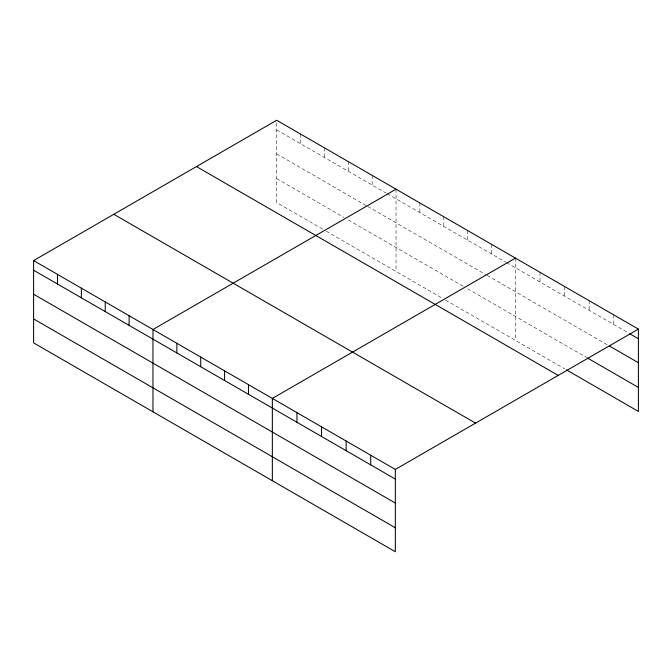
<?xml version="1.0" encoding="UTF-8"?>
<svg xmlns="http://www.w3.org/2000/svg" width="672" height="672" viewBox="0 0 672 672"><rect width="100%" height="100%" fill="white"/><g stroke="black" fill="none" stroke-linecap="round" stroke-linejoin="round"><path stroke-width="0.5" stroke-dasharray="3.36 2.52" d="M276.662 129.906L386.308 193.217M387.19 193.721L505.68 262.13M506.562 262.643L628.74 333.178M276.662 153.888L366.853 205.96M367.735 206.472L486.226 274.882M487.116 275.386L608.53 345.492M276.662 178.584L343.862 217.384M348.281 219.937L463.235 286.306M467.662 288.859L586.572 357.512M322.644 229.11L276.662 202.566L276.662 120.263M326.18 231.151L442.016 298.032M445.553 300.073L564.606 368.81M613.805 314.908L613.805 324.559M589.201 300.703L589.201 310.355M564.606 286.499L564.606 296.15M540.011 272.303L540.011 281.954M515.407 258.098L515.407 340.402M491.534 244.314L491.534 253.966M467.662 230.53L467.662 240.181M443.78 216.745L443.78 226.397M419.908 202.961L419.908 212.612M396.035 189.176L396.035 271.48M372.162 175.392L372.162 185.044M348.281 161.608L348.281 171.259M324.408 147.823L324.408 157.475M300.535 134.047L300.535 143.69"/><path stroke-width="1.01" d="M33.6 260.585L395.338 469.434L395.338 551.737L33.6 342.888L33.6 260.585L276.662 120.263L638.4 329.112L638.4 411.415L566.362 369.818M396.035 189.176L152.972 329.507L152.972 411.81M515.407 258.098L272.345 398.429L272.345 480.732M395.338 469.434L638.4 329.112M629.614 333.69L638.4 338.755M609.412 345.996L638.4 362.737M587.446 358.016L638.4 387.433M196.451 166.572L558.188 375.413M113.812 214.284L475.549 423.125M33.6 270.236L395.338 479.086M33.6 294.218L395.338 503.059M33.6 318.914L395.338 527.764M370.742 455.238L370.742 464.89M346.147 441.034L346.147 450.685M321.544 426.829L321.544 436.481M296.948 412.633L296.948 422.285M248.472 384.644L248.472 394.296M224.599 370.86L224.599 380.512M200.726 357.076L200.726 366.727M176.845 343.291L176.845 352.943M129.1 315.722L129.1 325.374M105.227 301.938L105.227 311.59M81.346 288.154L81.346 297.805M57.473 274.369L57.473 284.021"/></g></svg>
